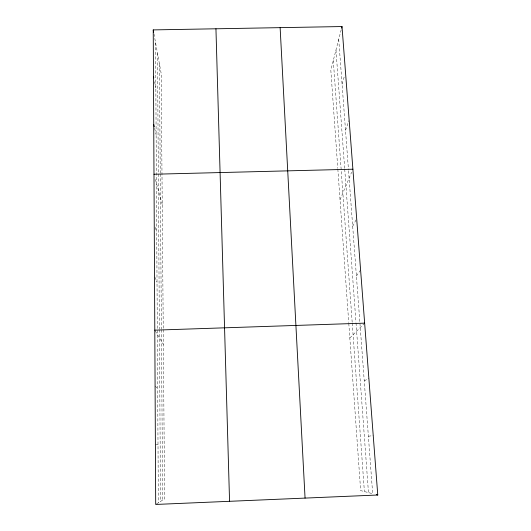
<?xml version="1.0" encoding="UTF-8"?>
<svg xmlns="http://www.w3.org/2000/svg" width="531" height="531" viewBox="0 0 531 531"><rect width="100%" height="100%" fill="white"/><g stroke="black" fill="none" stroke-linecap="round" stroke-linejoin="round"><path stroke-width="0.4" stroke-dasharray="2.65 1.99" d="M341.187 29.749L330.82 70.065L337.789 168.34M342.064 84.084L344.592 75.561M345.522 130.347L348.887 120.723M340.019 199.709L351.635 172.21M352.69 226.292L356.314 219.396M356.407 276.04L360.595 269.98M349.836 338.041L364.651 323.14M156.366 504.038L164.617 498.888L163.249 329.724M364.246 380.933L368.859 378.284M368.381 436.276L373.233 435.533M155.391 444.115L158.006 444.573M155.085 386.064L157.667 388.473M155.218 330.866L163.369 344.42M154.826 277.036L157.023 282.207M155.231 227.348L156.718 231.835M155.404 179.451L162.24 204.488M154.647 128.389L156.127 134.748M154.581 81.754L155.842 87.954M153.963 33.904L161.178 73.464L163.243 328.915M338.718 39.347L348.482 169.96M348.542 170.783L372.676 493.691L360.655 490.598L348.787 323.273M335.977 50.007L344.672 168.48M344.732 169.296L355.956 322.171M356.016 322.994L368.468 492.609M333.295 60.441L352.186 322.363M352.245 323.193L364.392 491.56M337.849 169.17L348.728 322.45M159.426 63.833L160.236 173.126M160.243 173.949L161.397 328.941M161.404 329.764L162.672 500.102M157.521 53.399L159.386 328.881M159.386 329.698L160.548 501.423M155.57 42.719L158.364 502.791"/><path stroke-width="0.8" d="M341.599 28.15L342.01 26.55L153.233 29.902L155.702 504.45L377.767 495.005L342.01 26.55M154.8 330.156L364.651 323.14M153.983 174.241L352.903 169.21M376.313 494.627L377.767 495.005M153.724 124.413L154.275 126.803M153.472 76.331L153.791 77.884M153.233 29.902L153.671 32.305M280.129 27.652L305.06 498.098M215.944 28.787L229.558 501.31"/></g></svg>
